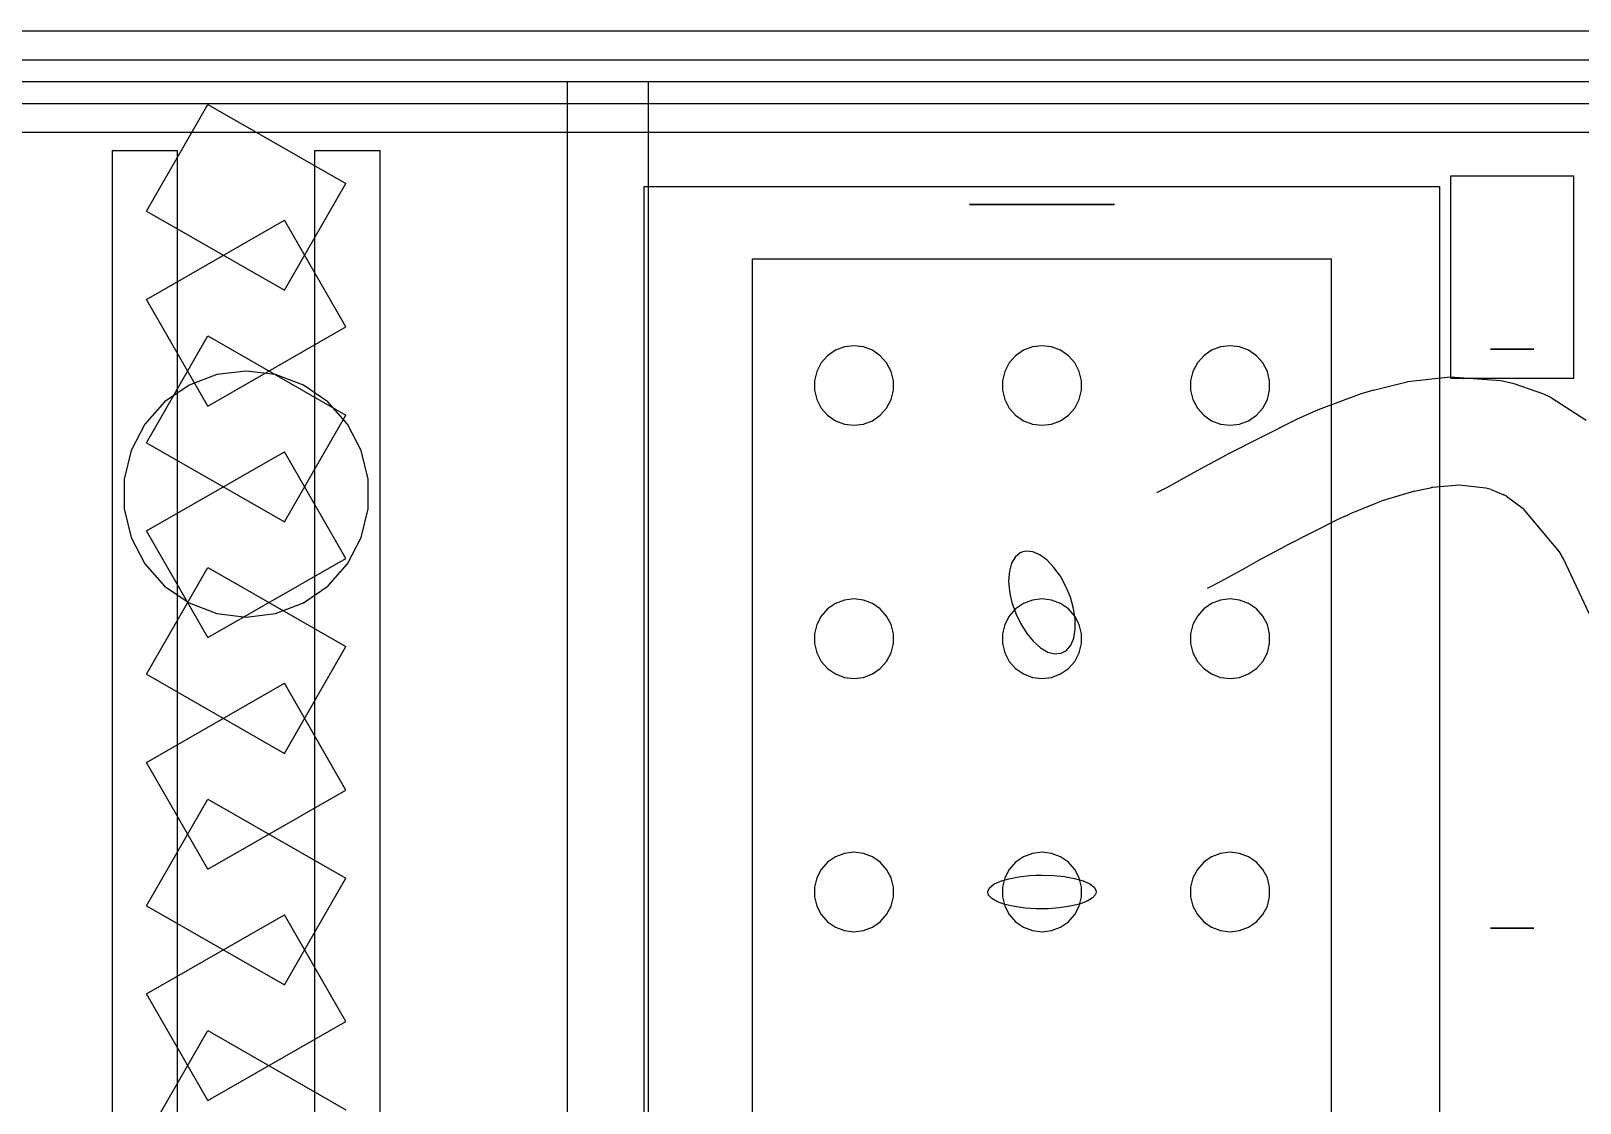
# Model space of a CAD drawing. Header units: millimetres. Extents: x -808 to -5, y -418 to 283.
# Drawn here: x -232.67 to -209.12, y 40.87 to 57.17 of the extents above; entities that cross this region are included whole.
import ezdxf

# ---------------------------------------------------------------- set-up
doc = ezdxf.new("R2010")
doc.units = ezdxf.units.MM
doc.layers.add('HIDDEN', color=8, linetype='Continuous')
doc.layers.add('VISIBLE', color=7, linetype='Continuous')

msp = doc.modelspace()

# ---------------------------------------------------------------- linework, layer by layer
at = {"layer": 'HIDDEN'}
for points in [[(-317.4, 57.17), (-97.4, 57.17)], [(-317.4, 57.17), (-97.4, 57.17)], [(-317.4, 57.17), (-97.4, 57.17)], [(-317.4, 56.73), (-97.4, 56.73)], [(-317.4, 56.73), (-97.4, 56.73)], [(-317.4, 56.4), (-97.4, 56.4)], [(-317.4, 56.4), (-97.4, 56.4)], [(-317.4, 56.4), (-97.4, 56.4)], [(-317.4, 56.4), (-97.4, 56.4)], [(-224.516, 56.4), (-223.284, 56.4)], [(-224.516, 56.4), (-223.284, 56.4)], [(-224.516, 31.1), (-224.516, 56.4)], [(-224.516, 31.1), (-224.516, 56.4)], [(-224.516, 56.4), (-223.284, 56.4)], [(-224.516, 56.4), (-223.284, 56.4)], [(-224.516, 31.1), (-224.516, 56.4)], [(-224.516, 55.63), (-224.516, 56.4)], [(-223.284, 31.1), (-223.284, 56.4)], [(-223.284, 31.1), (-223.284, 56.4)], [(-223.284, 31.1), (-223.284, 56.4)], [(-223.284, 55.63), (-223.284, 56.4)], [(-317.4, 56.07), (-97.4, 56.07)], [(-317.4, 56.07), (-97.4, 56.07)], [(-230.915, 54.43), (-229.985, 56.053)], [(-230.915, 54.43), (-229.985, 56.053)], [(-229.985, 56.053), (-227.885, 54.85)], [(-229.985, 56.053), (-227.885, 54.85)], [(-317.4, 55.63), (-97.4, 55.63)], [(-317.4, 55.63), (-97.4, 55.63)], [(-317.4, 55.63), (-97.4, 55.63)], [(-231.435, 55.355), (-230.445, 55.355)], [(-231.435, 55.355), (-230.445, 55.355)], [(-231.435, 32.805), (-231.435, 55.355)], [(-231.435, 32.805), (-231.435, 55.355)], [(-230.445, 32.805), (-230.445, 55.355)], [(-230.445, 32.805), (-230.445, 55.355)], [(-228.355, 55.355), (-227.365, 55.355)], [(-228.355, 55.355), (-227.365, 55.355)], [(-228.355, 32.805), (-228.355, 55.355)], [(-228.355, 32.805), (-228.355, 55.355)], [(-227.365, 32.805), (-227.365, 55.355)], [(-227.365, 32.805), (-227.365, 55.355)], [(-211.085, 54.97), (-209.215, 54.97)], [(-211.085, 54.97), (-209.215, 54.97)], [(-211.085, 51.89), (-211.085, 54.97)], [(-211.085, 51.89), (-211.085, 54.97)], [(-209.215, 51.89), (-209.215, 54.97)], [(-209.215, 51.89), (-209.215, 54.97)], [(-228.815, 53.227), (-227.885, 54.85)], [(-228.815, 53.227), (-227.885, 54.85)], [(-223.35, 54.805), (-211.25, 54.805)], [(-223.35, 54.805), (-211.25, 54.805)], [(-223.35, 33.355), (-223.35, 54.805)], [(-223.35, 33.355), (-223.35, 54.805)], [(-211.25, 33.355), (-211.25, 54.805)], [(-211.25, 33.355), (-211.25, 54.805)], [(-230.915, 54.43), (-228.815, 53.227)], [(-230.915, 54.43), (-228.815, 53.227)], [(-218.4, 54.53), (-218.392, 54.53)], [(-218.392, 54.53), (-218.4, 54.53)], [(-218.392, 54.53), (-218.329, 54.53)], [(-218.329, 54.53), (-218.392, 54.53)], [(-218.329, 54.53), (-218.205, 54.53)], [(-218.205, 54.53), (-218.329, 54.53)], [(-218.205, 54.53), (-218.029, 54.53)], [(-218.029, 54.53), (-218.205, 54.53)], [(-218.029, 54.53), (-217.811, 54.53)], [(-217.811, 54.53), (-218.029, 54.53)], [(-217.811, 54.53), (-217.563, 54.53)], [(-217.563, 54.53), (-217.811, 54.53)], [(-217.563, 54.53), (-217.3, 54.53)], [(-217.3, 54.53), (-217.563, 54.53)], [(-217.037, 54.53), (-217.3, 54.53)], [(-217.3, 54.53), (-217.037, 54.53)], [(-216.789, 54.53), (-217.037, 54.53)], [(-217.037, 54.53), (-216.789, 54.53)], [(-216.571, 54.53), (-216.789, 54.53)], [(-216.789, 54.53), (-216.571, 54.53)], [(-216.395, 54.53), (-216.571, 54.53)], [(-216.571, 54.53), (-216.395, 54.53)], [(-216.271, 54.53), (-216.395, 54.53)], [(-216.395, 54.53), (-216.271, 54.53)], [(-216.208, 54.53), (-216.271, 54.53)], [(-216.271, 54.53), (-216.208, 54.53)], [(-216.2, 54.53), (-216.208, 54.53)], [(-216.208, 54.53), (-216.2, 54.53)], [(-230.915, 53.09), (-228.815, 54.293)], [(-230.915, 53.09), (-228.815, 54.293)], [(-227.885, 52.67), (-228.815, 54.293)], [(-227.885, 52.67), (-228.815, 54.293)], [(-221.7, 53.705), (-212.9, 53.705)], [(-221.7, 53.705), (-212.9, 53.705)], [(-221.7, 34.455), (-221.7, 53.705)], [(-221.7, 34.455), (-221.7, 53.705)], [(-221.7, 53.705), (-212.9, 53.705)], [(-221.7, 53.705), (-212.9, 53.705)], [(-221.7, 34.455), (-221.7, 53.705)], [(-221.7, 34.455), (-221.7, 53.705)], [(-221.7, 53.705), (-212.9, 53.705)], [(-221.7, 53.705), (-212.9, 53.705)], [(-221.7, 34.455), (-221.7, 53.705)], [(-221.7, 34.455), (-221.7, 53.705)], [(-221.7, 53.705), (-212.9, 53.705)], [(-221.7, 53.705), (-212.9, 53.705)], [(-221.7, 34.455), (-221.7, 53.705)], [(-221.7, 34.455), (-221.7, 53.705)], [(-221.7, 53.705), (-212.9, 53.705)], [(-221.7, 53.705), (-212.9, 53.705)], [(-221.7, 34.455), (-221.7, 53.705)], [(-221.7, 34.455), (-221.7, 53.705)], [(-221.7, 53.705), (-212.9, 53.705)], [(-221.7, 53.705), (-212.9, 53.705)], [(-221.7, 34.455), (-221.7, 53.705)], [(-221.7, 34.455), (-221.7, 53.705)], [(-221.7, 53.705), (-212.9, 53.705)], [(-221.7, 53.705), (-212.9, 53.705)], [(-221.7, 34.455), (-221.7, 53.705)], [(-221.7, 34.455), (-221.7, 53.705)], [(-221.7, 53.705), (-212.9, 53.705)], [(-221.7, 53.705), (-212.9, 53.705)], [(-221.7, 34.455), (-221.7, 53.705)], [(-221.7, 34.455), (-221.7, 53.705)], [(-221.7, 53.705), (-212.9, 53.705)], [(-221.7, 53.705), (-212.9, 53.705)], [(-221.7, 34.455), (-221.7, 53.705)], [(-221.7, 34.455), (-221.7, 53.705)], [(-221.7, 53.705), (-212.9, 53.705)], [(-221.7, 53.705), (-212.9, 53.705)], [(-221.7, 34.455), (-221.7, 53.705)], [(-221.7, 34.455), (-221.7, 53.705)], [(-221.7, 53.705), (-212.9, 53.705)], [(-221.7, 53.705), (-212.9, 53.705)], [(-221.7, 34.455), (-221.7, 53.705)], [(-221.7, 34.455), (-221.7, 53.705)], [(-221.7, 53.705), (-212.9, 53.705)], [(-221.7, 53.705), (-212.9, 53.705)], [(-221.7, 34.455), (-221.7, 53.705)], [(-221.7, 34.455), (-221.7, 53.705)], [(-221.7, 53.705), (-212.9, 53.705)], [(-221.7, 53.705), (-212.9, 53.705)], [(-221.7, 34.455), (-221.7, 53.705)], [(-221.7, 34.455), (-221.7, 53.705)], [(-221.7, 53.705), (-212.9, 53.705)], [(-221.7, 53.705), (-212.9, 53.705)], [(-221.7, 34.455), (-221.7, 53.705)], [(-221.7, 34.455), (-221.7, 53.705)], [(-221.7, 53.705), (-212.9, 53.705)], [(-221.7, 53.705), (-212.9, 53.705)], [(-221.7, 34.455), (-221.7, 53.705)], [(-221.7, 34.455), (-221.7, 53.705)], [(-221.7, 53.705), (-212.9, 53.705)], [(-221.7, 53.705), (-212.9, 53.705)], [(-221.7, 34.455), (-221.7, 53.705)], [(-221.7, 34.455), (-221.7, 53.705)], [(-221.7, 53.705), (-212.9, 53.705)], [(-221.7, 53.705), (-212.9, 53.705)], [(-221.7, 34.455), (-221.7, 53.705)], [(-221.7, 34.455), (-221.7, 53.705)], [(-221.7, 53.705), (-212.9, 53.705)], [(-221.7, 53.705), (-212.9, 53.705)], [(-221.7, 34.455), (-221.7, 53.705)], [(-221.7, 34.455), (-221.7, 53.705)], [(-221.7, 53.705), (-212.9, 53.705)], [(-221.7, 53.705), (-212.9, 53.705)], [(-221.7, 34.455), (-221.7, 53.705)], [(-221.7, 34.455), (-221.7, 53.705)], [(-221.7, 53.705), (-212.9, 53.705)], [(-221.7, 53.705), (-212.9, 53.705)], [(-221.7, 34.455), (-221.7, 53.705)], [(-221.7, 34.455), (-221.7, 53.705)], [(-221.7, 53.705), (-212.9, 53.705)], [(-221.7, 53.705), (-212.9, 53.705)], [(-221.7, 34.455), (-221.7, 53.705)], [(-221.7, 34.455), (-221.7, 53.705)], [(-221.7, 53.705), (-212.9, 53.705)], [(-221.7, 53.705), (-212.9, 53.705)], [(-221.7, 34.455), (-221.7, 53.705)], [(-221.7, 34.455), (-221.7, 53.705)], [(-221.7, 53.705), (-212.9, 53.705)], [(-221.7, 53.705), (-212.9, 53.705)], [(-221.7, 34.455), (-221.7, 53.705)], [(-221.7, 34.455), (-221.7, 53.705)], [(-221.7, 53.705), (-212.9, 53.705)], [(-221.7, 53.705), (-212.9, 53.705)], [(-221.7, 34.455), (-221.7, 53.705)], [(-221.7, 34.455), (-221.7, 53.705)], [(-221.7, 53.705), (-212.9, 53.705)], [(-221.7, 53.705), (-212.9, 53.705)], [(-221.7, 34.455), (-221.7, 53.705)], [(-221.7, 34.455), (-221.7, 53.705)], [(-221.7, 53.705), (-212.9, 53.705)], [(-221.7, 53.705), (-212.9, 53.705)], [(-221.7, 34.455), (-221.7, 53.705)], [(-221.7, 34.455), (-221.7, 53.705)], [(-212.9, 34.455), (-212.9, 53.705)], [(-212.9, 34.455), (-212.9, 53.705)], [(-212.9, 34.455), (-212.9, 53.705)], [(-212.9, 34.455), (-212.9, 53.705)], [(-212.9, 34.455), (-212.9, 53.705)], [(-212.9, 34.455), (-212.9, 53.705)], [(-212.9, 34.455), (-212.9, 53.705)], [(-212.9, 34.455), (-212.9, 53.705)], [(-212.9, 34.455), (-212.9, 53.705)], [(-212.9, 34.455), (-212.9, 53.705)], [(-212.9, 34.455), (-212.9, 53.705)], [(-212.9, 34.455), (-212.9, 53.705)], [(-212.9, 34.455), (-212.9, 53.705)], [(-212.9, 34.455), (-212.9, 53.705)], [(-212.9, 34.455), (-212.9, 53.705)], [(-212.9, 34.455), (-212.9, 53.705)], [(-212.9, 34.455), (-212.9, 53.705)], [(-212.9, 34.455), (-212.9, 53.705)], [(-212.9, 34.455), (-212.9, 53.705)], [(-212.9, 34.455), (-212.9, 53.705)], [(-212.9, 34.455), (-212.9, 53.705)], [(-212.9, 34.455), (-212.9, 53.705)], [(-212.9, 34.455), (-212.9, 53.705)], [(-212.9, 34.455), (-212.9, 53.705)], [(-212.9, 34.455), (-212.9, 53.705)], [(-212.9, 34.455), (-212.9, 53.705)], [(-212.9, 34.455), (-212.9, 53.705)], [(-212.9, 34.455), (-212.9, 53.705)], [(-212.9, 34.455), (-212.9, 53.705)], [(-212.9, 34.455), (-212.9, 53.705)], [(-212.9, 34.455), (-212.9, 53.705)], [(-212.9, 34.455), (-212.9, 53.705)], [(-212.9, 34.455), (-212.9, 53.705)], [(-212.9, 34.455), (-212.9, 53.705)], [(-212.9, 34.455), (-212.9, 53.705)], [(-212.9, 34.455), (-212.9, 53.705)], [(-212.9, 34.455), (-212.9, 53.705)], [(-212.9, 34.455), (-212.9, 53.705)], [(-212.9, 34.455), (-212.9, 53.705)], [(-212.9, 34.455), (-212.9, 53.705)], [(-212.9, 34.455), (-212.9, 53.705)], [(-212.9, 34.455), (-212.9, 53.705)], [(-212.9, 34.455), (-212.9, 53.705)], [(-212.9, 34.455), (-212.9, 53.705)], [(-212.9, 34.455), (-212.9, 53.705)], [(-212.9, 34.455), (-212.9, 53.705)], [(-212.9, 34.455), (-212.9, 53.705)], [(-212.9, 34.455), (-212.9, 53.705)], [(-212.9, 34.455), (-212.9, 53.705)], [(-212.9, 34.455), (-212.9, 53.705)], [(-212.9, 34.455), (-212.9, 53.705)], [(-212.9, 34.455), (-212.9, 53.705)], [(-229.985, 51.467), (-230.915, 53.09)], [(-229.985, 51.467), (-230.915, 53.09)], [(-230.915, 50.91), (-229.985, 52.533)], [(-230.915, 50.91), (-229.985, 52.533)], [(-229.985, 51.467), (-227.885, 52.67)], [(-229.985, 51.467), (-227.885, 52.67)], [(-229.985, 52.533), (-227.885, 51.33)], [(-229.985, 52.533), (-227.885, 51.33)], [(-220.441, 52.316), (-220.561, 52.233)], [(-220.441, 52.316), (-220.561, 52.233)], [(-220.305, 52.367), (-220.441, 52.316)], [(-220.305, 52.367), (-220.441, 52.316)], [(-220.16, 52.385), (-220.305, 52.367)], [(-220.16, 52.385), (-220.305, 52.367)], [(-220.015, 52.367), (-220.16, 52.385)], [(-220.015, 52.367), (-220.16, 52.385)], [(-219.879, 52.316), (-220.015, 52.367)], [(-219.879, 52.316), (-220.015, 52.367)], [(-219.759, 52.233), (-219.879, 52.316)], [(-219.759, 52.233), (-219.879, 52.316)], [(-217.581, 52.316), (-217.701, 52.233)], [(-217.581, 52.316), (-217.701, 52.233)], [(-217.445, 52.367), (-217.581, 52.316)], [(-217.445, 52.367), (-217.581, 52.316)], [(-217.3, 52.385), (-217.445, 52.367)], [(-217.3, 52.385), (-217.445, 52.367)], [(-217.155, 52.367), (-217.3, 52.385)], [(-217.155, 52.367), (-217.3, 52.385)], [(-217.019, 52.316), (-217.155, 52.367)], [(-217.019, 52.316), (-217.155, 52.367)], [(-216.899, 52.233), (-217.019, 52.316)], [(-216.899, 52.233), (-217.019, 52.316)], [(-214.721, 52.316), (-214.841, 52.233)], [(-214.721, 52.316), (-214.841, 52.233)], [(-214.585, 52.367), (-214.721, 52.316)], [(-214.585, 52.367), (-214.721, 52.316)], [(-214.44, 52.385), (-214.585, 52.367)], [(-214.44, 52.385), (-214.585, 52.367)], [(-214.295, 52.367), (-214.44, 52.385)], [(-214.295, 52.367), (-214.44, 52.385)], [(-214.159, 52.316), (-214.295, 52.367)], [(-214.159, 52.316), (-214.295, 52.367)], [(-214.039, 52.233), (-214.159, 52.316)], [(-214.039, 52.233), (-214.159, 52.316)], [(-210.48, 52.33), (-210.478, 52.33)], [(-210.478, 52.33), (-210.48, 52.33)], [(-210.478, 52.33), (-210.459, 52.33)], [(-210.459, 52.33), (-210.478, 52.33)], [(-210.459, 52.33), (-210.422, 52.33)], [(-210.422, 52.33), (-210.459, 52.33)], [(-210.422, 52.33), (-210.369, 52.33)], [(-210.369, 52.33), (-210.422, 52.33)], [(-210.369, 52.33), (-210.303, 52.33)], [(-210.303, 52.33), (-210.369, 52.33)], [(-210.303, 52.33), (-210.229, 52.33)], [(-210.229, 52.33), (-210.303, 52.33)], [(-210.229, 52.33), (-210.15, 52.33)], [(-210.15, 52.33), (-210.229, 52.33)], [(-210.071, 52.33), (-210.15, 52.33)], [(-210.15, 52.33), (-210.071, 52.33)], [(-209.997, 52.33), (-210.071, 52.33)], [(-210.071, 52.33), (-209.997, 52.33)], [(-209.931, 52.33), (-209.997, 52.33)], [(-209.997, 52.33), (-209.931, 52.33)], [(-209.878, 52.33), (-209.931, 52.33)], [(-209.931, 52.33), (-209.878, 52.33)], [(-209.841, 52.33), (-209.878, 52.33)], [(-209.878, 52.33), (-209.841, 52.33)], [(-209.822, 52.33), (-209.841, 52.33)], [(-209.841, 52.33), (-209.822, 52.33)], [(-209.82, 52.33), (-209.822, 52.33)], [(-209.822, 52.33), (-209.82, 52.33)], [(-220.658, 52.124), (-220.726, 51.995)], [(-220.658, 52.124), (-220.726, 51.995)], [(-220.561, 52.233), (-220.658, 52.124)], [(-220.561, 52.233), (-220.658, 52.124)], [(-219.662, 52.124), (-219.759, 52.233)], [(-219.662, 52.124), (-219.759, 52.233)], [(-219.594, 51.995), (-219.662, 52.124)], [(-219.594, 51.995), (-219.662, 52.124)], [(-217.798, 52.124), (-217.866, 51.995)], [(-217.798, 52.124), (-217.866, 51.995)], [(-217.701, 52.233), (-217.798, 52.124)], [(-217.701, 52.233), (-217.798, 52.124)], [(-216.802, 52.124), (-216.899, 52.233)], [(-216.802, 52.124), (-216.899, 52.233)], [(-216.734, 51.995), (-216.802, 52.124)], [(-216.734, 51.995), (-216.802, 52.124)], [(-214.938, 52.124), (-215.006, 51.995)], [(-214.938, 52.124), (-215.006, 51.995)], [(-214.841, 52.233), (-214.938, 52.124)], [(-214.841, 52.233), (-214.938, 52.124)], [(-213.942, 52.124), (-214.039, 52.233)], [(-213.942, 52.124), (-214.039, 52.233)], [(-213.874, 51.995), (-213.942, 52.124)], [(-213.874, 51.995), (-213.942, 52.124)], [(-229.848, 51.946), (-230.269, 51.786)], [(-229.4, 52), (-229.848, 51.946)], [(-228.952, 51.946), (-229.4, 52)], [(-228.531, 51.786), (-228.952, 51.946)], [(-220.726, 51.995), (-220.761, 51.853)], [(-220.726, 51.995), (-220.761, 51.853)], [(-220.761, 51.853), (-220.761, 51.707)], [(-220.761, 51.853), (-220.761, 51.707)], [(-219.559, 51.853), (-219.594, 51.995)], [(-219.559, 51.853), (-219.594, 51.995)], [(-219.559, 51.707), (-219.559, 51.853)], [(-219.559, 51.707), (-219.559, 51.853)], [(-217.866, 51.995), (-217.901, 51.853)], [(-217.866, 51.995), (-217.901, 51.853)], [(-217.901, 51.853), (-217.901, 51.707)], [(-217.901, 51.853), (-217.901, 51.707)], [(-216.699, 51.853), (-216.734, 51.995)], [(-216.699, 51.853), (-216.734, 51.995)], [(-216.699, 51.707), (-216.699, 51.853)], [(-216.699, 51.707), (-216.699, 51.853)], [(-215.006, 51.995), (-215.041, 51.853)], [(-215.006, 51.995), (-215.041, 51.853)], [(-215.041, 51.853), (-215.041, 51.707)], [(-215.041, 51.853), (-215.041, 51.707)], [(-213.839, 51.853), (-213.874, 51.995)], [(-213.839, 51.853), (-213.874, 51.995)], [(-213.839, 51.707), (-213.839, 51.853)], [(-213.839, 51.707), (-213.839, 51.853)], [(-211.085, 51.89), (-209.215, 51.89)], [(-211.085, 51.89), (-209.215, 51.89)], [(-230.269, 51.786), (-230.64, 51.53)], [(-228.16, 51.53), (-228.531, 51.786)], [(-220.761, 51.707), (-220.726, 51.565)], [(-220.761, 51.707), (-220.726, 51.565)], [(-219.594, 51.565), (-219.559, 51.707)], [(-219.594, 51.565), (-219.559, 51.707)], [(-217.901, 51.707), (-217.866, 51.565)], [(-217.901, 51.707), (-217.866, 51.565)], [(-216.734, 51.565), (-216.699, 51.707)], [(-216.734, 51.565), (-216.699, 51.707)], [(-215.041, 51.707), (-215.006, 51.565)], [(-215.041, 51.707), (-215.006, 51.565)], [(-213.874, 51.565), (-213.839, 51.707)], [(-213.874, 51.565), (-213.839, 51.707)], [(-230.64, 51.53), (-230.939, 51.192)], [(-227.861, 51.192), (-228.16, 51.53)], [(-220.726, 51.565), (-220.658, 51.436)], [(-220.726, 51.565), (-220.658, 51.436)], [(-220.658, 51.436), (-220.561, 51.327)], [(-220.658, 51.436), (-220.561, 51.327)], [(-219.759, 51.327), (-219.662, 51.436)], [(-219.759, 51.327), (-219.662, 51.436)], [(-219.662, 51.436), (-219.594, 51.565)], [(-219.662, 51.436), (-219.594, 51.565)], [(-217.866, 51.565), (-217.798, 51.436)], [(-217.866, 51.565), (-217.798, 51.436)], [(-217.798, 51.436), (-217.701, 51.327)], [(-217.798, 51.436), (-217.701, 51.327)], [(-216.899, 51.327), (-216.802, 51.436)], [(-216.899, 51.327), (-216.802, 51.436)], [(-216.802, 51.436), (-216.734, 51.565)], [(-216.802, 51.436), (-216.734, 51.565)], [(-215.006, 51.565), (-214.938, 51.436)], [(-215.006, 51.565), (-214.938, 51.436)], [(-214.938, 51.436), (-214.841, 51.327)], [(-214.938, 51.436), (-214.841, 51.327)], [(-214.039, 51.327), (-213.942, 51.436)], [(-214.039, 51.327), (-213.942, 51.436)], [(-213.942, 51.436), (-213.874, 51.565)], [(-213.942, 51.436), (-213.874, 51.565)], [(-230.939, 51.192), (-231.148, 50.793)], [(-228.815, 49.707), (-227.885, 51.33)], [(-228.815, 49.707), (-227.885, 51.33)], [(-227.652, 50.793), (-227.861, 51.192)], [(-220.561, 51.327), (-220.441, 51.244)], [(-220.561, 51.327), (-220.441, 51.244)], [(-220.441, 51.244), (-220.305, 51.193)], [(-220.441, 51.244), (-220.305, 51.193)], [(-220.305, 51.193), (-220.16, 51.175)], [(-220.305, 51.193), (-220.16, 51.175)], [(-220.16, 51.175), (-220.015, 51.193)], [(-220.16, 51.175), (-220.015, 51.193)], [(-220.015, 51.193), (-219.879, 51.244)], [(-220.015, 51.193), (-219.879, 51.244)], [(-219.879, 51.244), (-219.759, 51.327)], [(-219.879, 51.244), (-219.759, 51.327)], [(-217.701, 51.327), (-217.581, 51.244)], [(-217.701, 51.327), (-217.581, 51.244)], [(-217.581, 51.244), (-217.445, 51.193)], [(-217.581, 51.244), (-217.445, 51.193)], [(-217.445, 51.193), (-217.3, 51.175)], [(-217.445, 51.193), (-217.3, 51.175)], [(-217.3, 51.175), (-217.155, 51.193)], [(-217.3, 51.175), (-217.155, 51.193)], [(-217.155, 51.193), (-217.019, 51.244)], [(-217.155, 51.193), (-217.019, 51.244)], [(-217.019, 51.244), (-216.899, 51.327)], [(-217.019, 51.244), (-216.899, 51.327)], [(-214.841, 51.327), (-214.721, 51.244)], [(-214.841, 51.327), (-214.721, 51.244)], [(-214.721, 51.244), (-214.585, 51.193)], [(-214.721, 51.244), (-214.585, 51.193)], [(-214.585, 51.193), (-214.44, 51.175)], [(-214.585, 51.193), (-214.44, 51.175)], [(-214.44, 51.175), (-214.295, 51.193)], [(-214.44, 51.175), (-214.295, 51.193)], [(-214.295, 51.193), (-214.159, 51.244)], [(-214.295, 51.193), (-214.159, 51.244)], [(-214.159, 51.244), (-214.039, 51.327)], [(-214.159, 51.244), (-214.039, 51.327)], [(-230.915, 50.91), (-228.815, 49.707)], [(-230.915, 50.91), (-228.815, 49.707)], [(-231.148, 50.793), (-231.256, 50.355)], [(-230.915, 49.57), (-228.815, 50.773)], [(-230.915, 49.57), (-228.815, 50.773)], [(-227.885, 49.15), (-228.815, 50.773)], [(-227.885, 49.15), (-228.815, 50.773)], [(-227.544, 50.355), (-227.652, 50.793)], [(-231.256, 50.355), (-231.256, 49.905)], [(-227.544, 49.905), (-227.544, 50.355)], [(-231.256, 49.905), (-231.148, 49.467)], [(-227.652, 49.467), (-227.544, 49.905)], [(-231.148, 49.467), (-230.939, 49.068)], [(-229.985, 47.947), (-230.915, 49.57)], [(-229.985, 47.947), (-230.915, 49.57)], [(-227.861, 49.068), (-227.652, 49.467)], [(-217.632, 49.234), (-217.707, 49.172)], [(-217.59, 49.252), (-217.632, 49.234)], [(-217.542, 49.26), (-217.59, 49.252)], [(-217.441, 49.25), (-217.542, 49.26)], [(-217.333, 49.204), (-217.441, 49.25)], [(-230.939, 49.068), (-230.64, 48.73)], [(-230.915, 47.39), (-229.985, 49.013)], [(-230.915, 47.39), (-229.985, 49.013)], [(-229.985, 47.947), (-227.885, 49.15)], [(-229.985, 47.947), (-227.885, 49.15)], [(-229.985, 49.013), (-227.885, 47.81)], [(-229.985, 49.013), (-227.885, 47.81)], [(-228.16, 48.73), (-227.861, 49.068)], [(-217.763, 49.078), (-217.796, 48.956)], [(-217.707, 49.172), (-217.763, 49.078)], [(-217.223, 49.124), (-217.333, 49.204)], [(-217.118, 49.014), (-217.223, 49.124)], [(-217.02, 48.879), (-217.118, 49.014)], [(-217.796, 48.956), (-217.807, 48.812)], [(-217.807, 48.812), (-217.794, 48.653)], [(-216.936, 48.726), (-217.02, 48.879)], [(-230.64, 48.73), (-230.269, 48.474)], [(-228.531, 48.474), (-228.16, 48.73)], [(-220.305, 48.517), (-220.441, 48.466)], [(-220.305, 48.517), (-220.441, 48.466)], [(-220.16, 48.535), (-220.305, 48.517)], [(-220.16, 48.535), (-220.305, 48.517)], [(-220.015, 48.517), (-220.16, 48.535)], [(-220.015, 48.517), (-220.16, 48.535)], [(-219.879, 48.466), (-220.015, 48.517)], [(-219.879, 48.466), (-220.015, 48.517)], [(-217.794, 48.653), (-217.778, 48.567)], [(-217.778, 48.567), (-217.757, 48.48)], [(-217.445, 48.517), (-217.581, 48.466)], [(-217.445, 48.517), (-217.581, 48.466)], [(-217.3, 48.535), (-217.445, 48.517)], [(-217.3, 48.535), (-217.445, 48.517)], [(-217.155, 48.517), (-217.3, 48.535)], [(-217.155, 48.517), (-217.3, 48.535)], [(-217.019, 48.466), (-217.155, 48.517)], [(-217.019, 48.466), (-217.155, 48.517)], [(-216.869, 48.561), (-216.936, 48.726)], [(-216.822, 48.392), (-216.869, 48.561)], [(-214.585, 48.517), (-214.721, 48.466)], [(-214.585, 48.517), (-214.721, 48.466)], [(-214.44, 48.535), (-214.585, 48.517)], [(-214.44, 48.535), (-214.585, 48.517)], [(-214.295, 48.517), (-214.44, 48.535)], [(-214.295, 48.517), (-214.44, 48.535)], [(-214.159, 48.466), (-214.295, 48.517)], [(-214.159, 48.466), (-214.295, 48.517)], [(-230.269, 48.474), (-229.848, 48.314)], [(-229.848, 48.314), (-229.4, 48.26)], [(-229.4, 48.26), (-228.952, 48.314)], [(-228.952, 48.314), (-228.531, 48.474)], [(-220.561, 48.383), (-220.658, 48.274)], [(-220.561, 48.383), (-220.658, 48.274)], [(-220.441, 48.466), (-220.561, 48.383)], [(-220.441, 48.466), (-220.561, 48.383)], [(-219.759, 48.383), (-219.879, 48.466)], [(-219.759, 48.383), (-219.879, 48.466)], [(-219.662, 48.274), (-219.759, 48.383)], [(-219.662, 48.274), (-219.759, 48.383)], [(-217.701, 48.383), (-217.798, 48.274)], [(-217.701, 48.383), (-217.798, 48.274)], [(-217.757, 48.48), (-217.699, 48.314)], [(-217.581, 48.466), (-217.701, 48.383)], [(-217.581, 48.466), (-217.701, 48.383)], [(-217.699, 48.314), (-217.623, 48.155)], [(-216.899, 48.383), (-217.019, 48.466)], [(-216.899, 48.383), (-217.019, 48.466)], [(-216.802, 48.274), (-216.899, 48.383)], [(-216.802, 48.274), (-216.899, 48.383)], [(-216.797, 48.227), (-216.822, 48.392)], [(-214.841, 48.383), (-214.938, 48.274)], [(-214.841, 48.383), (-214.938, 48.274)], [(-214.721, 48.466), (-214.841, 48.383)], [(-214.721, 48.466), (-214.841, 48.383)], [(-214.039, 48.383), (-214.159, 48.466)], [(-214.039, 48.383), (-214.159, 48.466)], [(-213.942, 48.274), (-214.039, 48.383)], [(-213.942, 48.274), (-214.039, 48.383)], [(-220.726, 48.145), (-220.761, 48.003)], [(-220.726, 48.145), (-220.761, 48.003)], [(-220.658, 48.274), (-220.726, 48.145)], [(-220.658, 48.274), (-220.726, 48.145)], [(-219.594, 48.145), (-219.662, 48.274)], [(-219.594, 48.145), (-219.662, 48.274)], [(-219.559, 48.003), (-219.594, 48.145)], [(-219.559, 48.003), (-219.594, 48.145)], [(-217.866, 48.145), (-217.901, 48.003)], [(-217.866, 48.145), (-217.901, 48.003)], [(-217.798, 48.274), (-217.866, 48.145)], [(-217.798, 48.274), (-217.866, 48.145)], [(-217.623, 48.155), (-217.532, 48.01)], [(-216.817, 47.941), (-216.795, 48.075)], [(-216.734, 48.145), (-216.802, 48.274)], [(-216.734, 48.145), (-216.802, 48.274)], [(-216.795, 48.075), (-216.797, 48.227)], [(-216.699, 48.003), (-216.734, 48.145)], [(-216.699, 48.003), (-216.734, 48.145)], [(-215.006, 48.145), (-215.041, 48.003)], [(-215.006, 48.145), (-215.041, 48.003)], [(-214.938, 48.274), (-215.006, 48.145)], [(-214.938, 48.274), (-215.006, 48.145)], [(-213.874, 48.145), (-213.942, 48.274)], [(-213.874, 48.145), (-213.942, 48.274)], [(-213.839, 48.003), (-213.874, 48.145)], [(-213.839, 48.003), (-213.874, 48.145)], [(-220.761, 48.003), (-220.761, 47.857)], [(-220.761, 48.003), (-220.761, 47.857)], [(-220.761, 47.857), (-220.726, 47.715)], [(-220.761, 47.857), (-220.726, 47.715)], [(-219.594, 47.715), (-219.559, 47.857)], [(-219.594, 47.715), (-219.559, 47.857)], [(-219.559, 47.857), (-219.559, 48.003)], [(-219.559, 47.857), (-219.559, 48.003)], [(-217.901, 48.003), (-217.901, 47.857)], [(-217.901, 48.003), (-217.901, 47.857)], [(-217.901, 47.857), (-217.866, 47.715)], [(-217.901, 47.857), (-217.866, 47.715)], [(-217.532, 48.01), (-217.429, 47.887)], [(-217.429, 47.887), (-217.321, 47.791)], [(-216.927, 47.753), (-216.862, 47.832)], [(-216.862, 47.832), (-216.817, 47.941)], [(-216.734, 47.715), (-216.699, 47.857)], [(-216.734, 47.715), (-216.699, 47.857)], [(-216.699, 47.857), (-216.699, 48.003)], [(-216.699, 47.857), (-216.699, 48.003)], [(-215.041, 48.003), (-215.041, 47.857)], [(-215.041, 48.003), (-215.041, 47.857)], [(-215.041, 47.857), (-215.006, 47.715)], [(-215.041, 47.857), (-215.006, 47.715)], [(-213.874, 47.715), (-213.839, 47.857)], [(-213.874, 47.715), (-213.839, 47.857)], [(-213.839, 47.857), (-213.839, 48.003)], [(-213.839, 47.857), (-213.839, 48.003)], [(-228.815, 46.187), (-227.885, 47.81)], [(-228.815, 46.187), (-227.885, 47.81)], [(-220.726, 47.715), (-220.658, 47.586)], [(-220.726, 47.715), (-220.658, 47.586)], [(-220.658, 47.586), (-220.561, 47.477)], [(-220.658, 47.586), (-220.561, 47.477)], [(-219.759, 47.477), (-219.662, 47.586)], [(-219.759, 47.477), (-219.662, 47.586)], [(-219.662, 47.586), (-219.594, 47.715)], [(-219.662, 47.586), (-219.594, 47.715)], [(-217.866, 47.715), (-217.798, 47.586)], [(-217.866, 47.715), (-217.798, 47.586)], [(-217.798, 47.586), (-217.701, 47.477)], [(-217.798, 47.586), (-217.701, 47.477)], [(-217.321, 47.791), (-217.211, 47.728)], [(-217.211, 47.728), (-217.106, 47.7)], [(-217.106, 47.7), (-217.007, 47.709)], [(-217.007, 47.709), (-216.927, 47.753)], [(-216.899, 47.477), (-216.802, 47.586)], [(-216.899, 47.477), (-216.802, 47.586)], [(-216.802, 47.586), (-216.734, 47.715)], [(-216.802, 47.586), (-216.734, 47.715)], [(-215.006, 47.715), (-214.938, 47.586)], [(-215.006, 47.715), (-214.938, 47.586)], [(-214.938, 47.586), (-214.841, 47.477)], [(-214.938, 47.586), (-214.841, 47.477)], [(-214.039, 47.477), (-213.942, 47.586)], [(-214.039, 47.477), (-213.942, 47.586)], [(-213.942, 47.586), (-213.874, 47.715)], [(-213.942, 47.586), (-213.874, 47.715)], [(-230.915, 47.39), (-228.815, 46.187)], [(-230.915, 47.39), (-228.815, 46.187)], [(-220.561, 47.477), (-220.441, 47.394)], [(-220.561, 47.477), (-220.441, 47.394)], [(-220.441, 47.394), (-220.305, 47.343)], [(-220.441, 47.394), (-220.305, 47.343)], [(-220.305, 47.343), (-220.16, 47.325)], [(-220.305, 47.343), (-220.16, 47.325)], [(-220.16, 47.325), (-220.015, 47.343)], [(-220.16, 47.325), (-220.015, 47.343)], [(-220.015, 47.343), (-219.879, 47.394)], [(-220.015, 47.343), (-219.879, 47.394)], [(-219.879, 47.394), (-219.759, 47.477)], [(-219.879, 47.394), (-219.759, 47.477)], [(-217.701, 47.477), (-217.581, 47.394)], [(-217.701, 47.477), (-217.581, 47.394)], [(-217.581, 47.394), (-217.445, 47.343)], [(-217.581, 47.394), (-217.445, 47.343)], [(-217.445, 47.343), (-217.3, 47.325)], [(-217.445, 47.343), (-217.3, 47.325)], [(-217.3, 47.325), (-217.155, 47.343)], [(-217.3, 47.325), (-217.155, 47.343)], [(-217.155, 47.343), (-217.019, 47.394)], [(-217.155, 47.343), (-217.019, 47.394)], [(-217.019, 47.394), (-216.899, 47.477)], [(-217.019, 47.394), (-216.899, 47.477)], [(-214.841, 47.477), (-214.721, 47.394)], [(-214.841, 47.477), (-214.721, 47.394)], [(-214.721, 47.394), (-214.585, 47.343)], [(-214.721, 47.394), (-214.585, 47.343)], [(-214.585, 47.343), (-214.44, 47.325)], [(-214.585, 47.343), (-214.44, 47.325)], [(-214.44, 47.325), (-214.295, 47.343)], [(-214.44, 47.325), (-214.295, 47.343)], [(-214.295, 47.343), (-214.159, 47.394)], [(-214.295, 47.343), (-214.159, 47.394)], [(-214.159, 47.394), (-214.039, 47.477)], [(-214.159, 47.394), (-214.039, 47.477)], [(-230.915, 46.05), (-228.815, 47.253)], [(-230.915, 46.05), (-228.815, 47.253)], [(-227.885, 45.63), (-228.815, 47.253)], [(-227.885, 45.63), (-228.815, 47.253)], [(-229.985, 44.427), (-230.915, 46.05)], [(-229.985, 44.427), (-230.915, 46.05)], [(-230.915, 43.87), (-229.985, 45.493)], [(-230.915, 43.87), (-229.985, 45.493)], [(-229.985, 44.427), (-227.885, 45.63)], [(-229.985, 44.427), (-227.885, 45.63)], [(-229.985, 45.493), (-227.885, 44.29)], [(-229.985, 45.493), (-227.885, 44.29)], [(-220.561, 44.533), (-220.658, 44.424)], [(-220.561, 44.533), (-220.658, 44.424)], [(-220.441, 44.616), (-220.561, 44.533)], [(-220.441, 44.616), (-220.561, 44.533)], [(-220.305, 44.667), (-220.441, 44.616)], [(-220.305, 44.667), (-220.441, 44.616)], [(-220.16, 44.685), (-220.305, 44.667)], [(-220.16, 44.685), (-220.305, 44.667)], [(-220.015, 44.667), (-220.16, 44.685)], [(-220.015, 44.667), (-220.16, 44.685)], [(-219.879, 44.616), (-220.015, 44.667)], [(-219.879, 44.616), (-220.015, 44.667)], [(-219.759, 44.533), (-219.879, 44.616)], [(-219.759, 44.533), (-219.879, 44.616)], [(-219.662, 44.424), (-219.759, 44.533)], [(-219.662, 44.424), (-219.759, 44.533)], [(-217.701, 44.533), (-217.798, 44.424)], [(-217.701, 44.533), (-217.798, 44.424)], [(-217.581, 44.616), (-217.701, 44.533)], [(-217.581, 44.616), (-217.701, 44.533)], [(-217.445, 44.667), (-217.581, 44.616)], [(-217.445, 44.667), (-217.581, 44.616)], [(-217.3, 44.685), (-217.445, 44.667)], [(-217.3, 44.685), (-217.445, 44.667)], [(-217.155, 44.667), (-217.3, 44.685)], [(-217.155, 44.667), (-217.3, 44.685)], [(-217.019, 44.616), (-217.155, 44.667)], [(-217.019, 44.616), (-217.155, 44.667)], [(-216.899, 44.533), (-217.019, 44.616)], [(-216.899, 44.533), (-217.019, 44.616)], [(-216.802, 44.424), (-216.899, 44.533)], [(-216.802, 44.424), (-216.899, 44.533)], [(-214.841, 44.533), (-214.938, 44.424)], [(-214.841, 44.533), (-214.938, 44.424)], [(-214.721, 44.616), (-214.841, 44.533)], [(-214.721, 44.616), (-214.841, 44.533)], [(-214.585, 44.667), (-214.721, 44.616)], [(-214.585, 44.667), (-214.721, 44.616)], [(-214.44, 44.685), (-214.585, 44.667)], [(-214.44, 44.685), (-214.585, 44.667)], [(-214.295, 44.667), (-214.44, 44.685)], [(-214.295, 44.667), (-214.44, 44.685)], [(-214.159, 44.616), (-214.295, 44.667)], [(-214.159, 44.616), (-214.295, 44.667)], [(-214.039, 44.533), (-214.159, 44.616)], [(-214.039, 44.533), (-214.159, 44.616)], [(-213.942, 44.424), (-214.039, 44.533)], [(-213.942, 44.424), (-214.039, 44.533)], [(-228.815, 42.667), (-227.885, 44.29)], [(-228.815, 42.667), (-227.885, 44.29)], [(-220.726, 44.295), (-220.761, 44.153)], [(-220.726, 44.295), (-220.761, 44.153)], [(-220.658, 44.424), (-220.726, 44.295)], [(-220.658, 44.424), (-220.726, 44.295)], [(-219.594, 44.295), (-219.662, 44.424)], [(-219.594, 44.295), (-219.662, 44.424)], [(-219.559, 44.153), (-219.594, 44.295)], [(-219.559, 44.153), (-219.594, 44.295)], [(-217.933, 44.243), (-217.804, 44.282)], [(-217.866, 44.295), (-217.901, 44.153)], [(-217.866, 44.295), (-217.901, 44.153)], [(-217.798, 44.424), (-217.866, 44.295)], [(-217.798, 44.424), (-217.866, 44.295)], [(-217.804, 44.282), (-217.652, 44.311)], [(-217.652, 44.311), (-217.485, 44.33)], [(-217.485, 44.33), (-217.394, 44.335)], [(-217.394, 44.335), (-217.302, 44.337)], [(-217.302, 44.337), (-217.126, 44.332)], [(-217.126, 44.332), (-216.958, 44.315)], [(-216.958, 44.315), (-216.805, 44.287)], [(-216.805, 44.287), (-216.674, 44.25)], [(-216.734, 44.295), (-216.802, 44.424)], [(-216.734, 44.295), (-216.802, 44.424)], [(-216.699, 44.153), (-216.734, 44.295)], [(-216.699, 44.153), (-216.734, 44.295)], [(-215.006, 44.295), (-215.041, 44.153)], [(-215.006, 44.295), (-215.041, 44.153)], [(-214.938, 44.424), (-215.006, 44.295)], [(-214.938, 44.424), (-215.006, 44.295)], [(-213.874, 44.295), (-213.942, 44.424)], [(-213.874, 44.295), (-213.942, 44.424)], [(-213.839, 44.153), (-213.874, 44.295)], [(-213.839, 44.153), (-213.874, 44.295)], [(-220.761, 44.153), (-220.761, 44.007)], [(-220.761, 44.153), (-220.761, 44.007)], [(-219.559, 44.007), (-219.559, 44.153)], [(-219.559, 44.007), (-219.559, 44.153)], [(-218.125, 44.076), (-218.124, 44.089)], [(-218.113, 44.033), (-218.125, 44.076)], [(-218.124, 44.089), (-218.097, 44.144)], [(-218.097, 44.144), (-218.032, 44.196)], [(-218.032, 44.196), (-217.933, 44.243)], [(-217.901, 44.153), (-217.901, 44.007)], [(-217.901, 44.153), (-217.901, 44.007)], [(-216.699, 44.007), (-216.699, 44.153)], [(-216.699, 44.007), (-216.699, 44.153)], [(-216.674, 44.25), (-216.573, 44.204)], [(-216.573, 44.204), (-216.506, 44.153)], [(-216.485, 44.043), (-216.532, 43.989)], [(-216.506, 44.153), (-216.476, 44.098)], [(-216.475, 44.084), (-216.485, 44.043)], [(-216.476, 44.098), (-216.475, 44.084)], [(-215.041, 44.153), (-215.041, 44.007)], [(-215.041, 44.153), (-215.041, 44.007)], [(-213.839, 44.007), (-213.839, 44.153)], [(-213.839, 44.007), (-213.839, 44.153)], [(-230.915, 43.87), (-228.815, 42.667)], [(-230.915, 43.87), (-228.815, 42.667)], [(-220.761, 44.007), (-220.726, 43.865)], [(-220.761, 44.007), (-220.726, 43.865)], [(-220.726, 43.865), (-220.658, 43.736)], [(-220.726, 43.865), (-220.658, 43.736)], [(-219.662, 43.736), (-219.594, 43.865)], [(-219.662, 43.736), (-219.594, 43.865)], [(-219.594, 43.865), (-219.559, 44.007)], [(-219.594, 43.865), (-219.559, 44.007)], [(-218.064, 43.98), (-218.113, 44.033)], [(-217.979, 43.932), (-218.064, 43.98)], [(-217.863, 43.89), (-217.979, 43.932)], [(-217.901, 44.007), (-217.866, 43.865)], [(-217.901, 44.007), (-217.866, 43.865)], [(-217.866, 43.865), (-217.798, 43.736)], [(-217.866, 43.865), (-217.798, 43.736)], [(-217.72, 43.857), (-217.863, 43.89)], [(-217.558, 43.835), (-217.72, 43.857)], [(-217.383, 43.824), (-217.558, 43.835)], [(-217.205, 43.825), (-217.383, 43.824)], [(-217.032, 43.838), (-217.205, 43.825)], [(-216.87, 43.862), (-217.032, 43.838)], [(-216.729, 43.896), (-216.87, 43.862)], [(-216.802, 43.736), (-216.734, 43.865)], [(-216.802, 43.736), (-216.734, 43.865)], [(-216.734, 43.865), (-216.699, 44.007)], [(-216.734, 43.865), (-216.699, 44.007)], [(-216.615, 43.939), (-216.729, 43.896)], [(-216.532, 43.989), (-216.615, 43.939)], [(-215.041, 44.007), (-215.006, 43.865)], [(-215.041, 44.007), (-215.006, 43.865)], [(-215.006, 43.865), (-214.938, 43.736)], [(-215.006, 43.865), (-214.938, 43.736)], [(-213.942, 43.736), (-213.874, 43.865)], [(-213.942, 43.736), (-213.874, 43.865)], [(-213.874, 43.865), (-213.839, 44.007)], [(-213.874, 43.865), (-213.839, 44.007)], [(-230.915, 42.53), (-228.815, 43.733)], [(-230.915, 42.53), (-228.815, 43.733)], [(-227.885, 42.11), (-228.815, 43.733)], [(-227.885, 42.11), (-228.815, 43.733)], [(-220.658, 43.736), (-220.561, 43.627)], [(-220.658, 43.736), (-220.561, 43.627)], [(-220.561, 43.627), (-220.441, 43.544)], [(-220.561, 43.627), (-220.441, 43.544)], [(-219.879, 43.544), (-219.759, 43.627)], [(-219.879, 43.544), (-219.759, 43.627)], [(-219.759, 43.627), (-219.662, 43.736)], [(-219.759, 43.627), (-219.662, 43.736)], [(-217.798, 43.736), (-217.701, 43.627)], [(-217.798, 43.736), (-217.701, 43.627)], [(-217.701, 43.627), (-217.581, 43.544)], [(-217.701, 43.627), (-217.581, 43.544)], [(-217.019, 43.544), (-216.899, 43.627)], [(-217.019, 43.544), (-216.899, 43.627)], [(-216.899, 43.627), (-216.802, 43.736)], [(-216.899, 43.627), (-216.802, 43.736)], [(-214.938, 43.736), (-214.841, 43.627)], [(-214.938, 43.736), (-214.841, 43.627)], [(-214.841, 43.627), (-214.721, 43.544)], [(-214.841, 43.627), (-214.721, 43.544)], [(-214.159, 43.544), (-214.039, 43.627)], [(-214.159, 43.544), (-214.039, 43.627)], [(-214.039, 43.627), (-213.942, 43.736)], [(-214.039, 43.627), (-213.942, 43.736)], [(-220.441, 43.544), (-220.305, 43.493)], [(-220.441, 43.544), (-220.305, 43.493)], [(-220.305, 43.493), (-220.16, 43.475)], [(-220.305, 43.493), (-220.16, 43.475)], [(-220.16, 43.475), (-220.015, 43.493)], [(-220.16, 43.475), (-220.015, 43.493)], [(-220.015, 43.493), (-219.879, 43.544)], [(-220.015, 43.493), (-219.879, 43.544)], [(-217.581, 43.544), (-217.445, 43.493)], [(-217.581, 43.544), (-217.445, 43.493)], [(-217.445, 43.493), (-217.3, 43.475)], [(-217.445, 43.493), (-217.3, 43.475)], [(-217.3, 43.475), (-217.155, 43.493)], [(-217.3, 43.475), (-217.155, 43.493)], [(-217.155, 43.493), (-217.019, 43.544)], [(-217.155, 43.493), (-217.019, 43.544)], [(-214.721, 43.544), (-214.585, 43.493)], [(-214.721, 43.544), (-214.585, 43.493)], [(-214.585, 43.493), (-214.44, 43.475)], [(-214.585, 43.493), (-214.44, 43.475)], [(-214.44, 43.475), (-214.295, 43.493)], [(-214.44, 43.475), (-214.295, 43.493)], [(-214.295, 43.493), (-214.159, 43.544)], [(-214.295, 43.493), (-214.159, 43.544)], [(-210.48, 43.53), (-210.478, 43.53)], [(-210.478, 43.53), (-210.48, 43.53)], [(-210.478, 43.53), (-210.459, 43.53)], [(-210.459, 43.53), (-210.478, 43.53)], [(-210.459, 43.53), (-210.422, 43.53)], [(-210.422, 43.53), (-210.459, 43.53)], [(-210.422, 43.53), (-210.369, 43.53)], [(-210.369, 43.53), (-210.422, 43.53)], [(-210.369, 43.53), (-210.303, 43.53)], [(-210.303, 43.53), (-210.369, 43.53)], [(-210.303, 43.53), (-210.229, 43.53)], [(-210.229, 43.53), (-210.303, 43.53)], [(-210.229, 43.53), (-210.15, 43.53)], [(-210.15, 43.53), (-210.229, 43.53)], [(-210.071, 43.53), (-210.15, 43.53)], [(-210.15, 43.53), (-210.071, 43.53)], [(-209.997, 43.53), (-210.071, 43.53)], [(-210.071, 43.53), (-209.997, 43.53)], [(-209.931, 43.53), (-209.997, 43.53)], [(-209.997, 43.53), (-209.931, 43.53)], [(-209.878, 43.53), (-209.931, 43.53)], [(-209.931, 43.53), (-209.878, 43.53)], [(-209.841, 43.53), (-209.878, 43.53)], [(-209.878, 43.53), (-209.841, 43.53)], [(-209.822, 43.53), (-209.841, 43.53)], [(-209.841, 43.53), (-209.822, 43.53)], [(-209.82, 43.53), (-209.822, 43.53)], [(-209.822, 43.53), (-209.82, 43.53)], [(-229.985, 40.907), (-230.915, 42.53)], [(-229.985, 40.907), (-230.915, 42.53)], [(-230.915, 40.35), (-229.985, 41.973)], [(-230.915, 40.35), (-229.985, 41.973)], [(-229.985, 40.907), (-227.885, 42.11)], [(-229.985, 40.907), (-227.885, 42.11)], [(-229.985, 41.973), (-227.885, 40.77)], [(-229.985, 41.973), (-227.885, 40.77)]]:
    msp.add_lwpolyline(points, dxfattribs=at)
at = {"layer": 'VISIBLE'}
for points in [[(-317.4, 57.17), (-97.4, 57.17)], [(-317.4, 55.63), (-97.4, 55.63)], [(-224.516, 31.87), (-224.516, 55.63)], [(-223.284, 31.87), (-223.284, 55.63)], [(-229.848, 51.946), (-230.269, 51.786)], [(-229.4, 52), (-229.848, 51.946)], [(-228.952, 51.946), (-229.4, 52)], [(-228.531, 51.786), (-228.952, 51.946)], [(-211.874, 51.807), (-211.787, 51.825)], [(-211.787, 51.825), (-211.756, 51.831)], [(-211.741, 51.834), (-211.756, 51.831)], [(-211.093, 51.905), (-211.741, 51.834)], [(-210.326, 51.852), (-211.093, 51.905)], [(-210.12, 51.806), (-210.326, 51.852)], [(-230.269, 51.786), (-230.64, 51.53)], [(-228.16, 51.53), (-228.531, 51.786)], [(-212.463, 51.65), (-213.099, 51.41)], [(-212.262, 51.711), (-212.463, 51.65)], [(-212.262, 51.711), (-211.874, 51.807)], [(-209.669, 51.649), (-210.12, 51.806)], [(-209.554, 51.594), (-209.669, 51.649)], [(-209.554, 51.594), (-209.025, 51.253)], [(-230.64, 51.53), (-230.939, 51.192)], [(-227.861, 51.192), (-228.16, 51.53)], [(-213.184, 51.374), (-213.43, 51.263)], [(-213.099, 51.41), (-213.184, 51.374)], [(-230.939, 51.192), (-231.148, 50.793)], [(-227.652, 50.793), (-227.861, 51.192)], [(-213.43, 51.263), (-214.496, 50.727)], [(-231.148, 50.793), (-231.256, 50.355)], [(-227.544, 50.355), (-227.652, 50.793)], [(-214.888, 50.514), (-214.496, 50.727)], [(-215.14, 50.376), (-214.888, 50.514)], [(-231.256, 50.355), (-231.256, 49.905)], [(-227.544, 49.905), (-227.544, 50.355)], [(-215.552, 50.154), (-215.394, 50.236)], [(-215.394, 50.236), (-215.14, 50.376)], [(-211.637, 50.175), (-212.115, 50.03)], [(-211.637, 50.175), (-211.522, 50.201)], [(-211.522, 50.201), (-211.391, 50.225)], [(-211.391, 50.225), (-211.38, 50.227)], [(-211.36, 50.23), (-211.38, 50.227)], [(-210.957, 50.263), (-211.36, 50.23)], [(-210.552, 50.219), (-210.957, 50.263)], [(-210.471, 50.197), (-210.552, 50.219)], [(-210.471, 50.197), (-210.277, 50.116)], [(-212.241, 49.983), (-212.614, 49.827)], [(-212.115, 50.03), (-212.241, 49.983)], [(-210.24, 50.096), (-210.277, 50.116)], [(-210.24, 50.096), (-209.985, 49.912)], [(-231.256, 49.905), (-231.148, 49.467)], [(-227.652, 49.467), (-227.544, 49.905)], [(-212.77, 49.756), (-213.593, 49.344)], [(-212.65, 49.811), (-212.77, 49.756)], [(-212.614, 49.827), (-212.65, 49.811)], [(-209.434, 49.252), (-209.985, 49.912)], [(-231.148, 49.467), (-230.939, 49.068)], [(-227.861, 49.068), (-227.652, 49.467)], [(-214.004, 49.122), (-213.593, 49.344)], [(-209.408, 49.209), (-209.434, 49.252)], [(-230.939, 49.068), (-230.64, 48.73)], [(-228.16, 48.73), (-227.861, 49.068)], [(-214.254, 48.985), (-214.004, 49.122)], [(-209.399, 49.194), (-209.408, 49.209)], [(-209.369, 49.144), (-209.399, 49.194)], [(-208.974, 48.306), (-209.369, 49.144)], [(-214.782, 48.7), (-214.588, 48.802)], [(-214.588, 48.802), (-214.254, 48.985)], [(-230.64, 48.73), (-230.269, 48.474)], [(-228.531, 48.474), (-228.16, 48.73)], [(-230.269, 48.474), (-229.848, 48.314)], [(-229.848, 48.314), (-229.4, 48.26)], [(-229.4, 48.26), (-228.952, 48.314)], [(-228.952, 48.314), (-228.531, 48.474)]]:
    msp.add_lwpolyline(points, dxfattribs=at)

doc.saveas('drawing.dxf')
